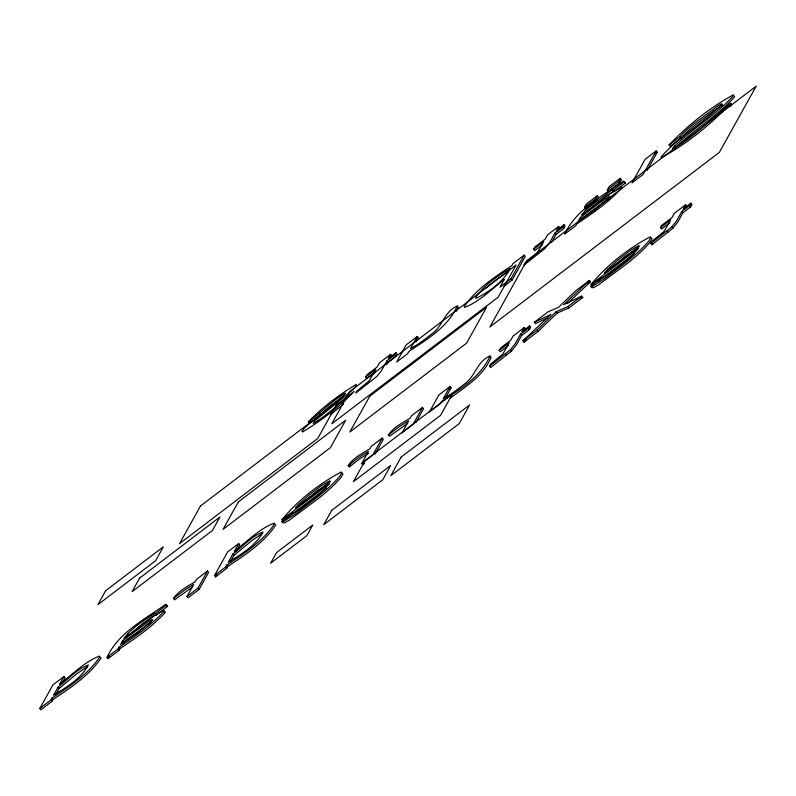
<?xml version="1.0" encoding="UTF-8"?>
<svg xmlns="http://www.w3.org/2000/svg" width="796" height="796" viewBox="0 0 796 796"><rect width="100%" height="100%" fill="white"/><g stroke="black" fill="none" stroke-linecap="round" stroke-linejoin="round"><path stroke-width="1.19" d="M734.579 96.147L734.38 97.082C716.649 116.853 692.908 130.245 674.162 148.951M100.475 657.446L101.002 658.083C89.212 675.625 70.546 687.853 53.073 699.385L51.949 701.405L40.875 709.833L39.8 708.48L52.914 684.908L63.988 676.481L65.063 677.834L62.347 682.719M39.8 708.48L50.874 700.052L51.999 698.032C69.481 686.51 88.147 674.272 99.928 656.73L99.401 656.103C84.237 662.003 72.376 674.501 59.64 684.301L63.988 676.481M58.118 687.038L53.621 695.127C66.526 687.247 81.192 678.59 88.356 664.998C76.665 669.247 67.869 679.525 58.118 687.038L59.193 688.381L55.819 694.45M164.105 611.935L165.2 611.806L165.011 612.751C152.006 626.81 136.066 637.964 120.146 648.501L119.181 650.232L108.107 658.66L107.032 657.317C118.455 632.631 144.564 619.487 165.648 604.353L167.568 606.393L156.364 614.92L155.916 614.522L153.479 615.855L142.653 623.676L126.375 637.576M108.107 658.66L109.221 656.66M107.032 657.317L118.106 648.889L119.072 647.158C134.992 636.611 150.941 625.467 163.936 611.408L164.125 610.452C149.379 617.169 137.34 629.288 123.947 638.392C131.967 627.775 143.897 620.512 154.842 613.179L156.364 614.92M122.713 640.621L120.604 644.402L138.016 632.591L152.693 619.875L152.046 619.457L148.126 621.795L122.713 640.621L123.778 641.964L122.723 643.865M173.498 598.502C178.483 590.891 187.448 586.433 195.159 581.777L196.473 579.418L207.547 570.991L208.622 572.344L199.129 589.398L188.055 597.826L186.98 596.473L193.697 584.403L184.433 590.144L173.498 598.502L174.573 599.846L191.906 587.408M186.98 596.473L198.055 588.045L207.547 570.991M275.177 524.494L275.695 525.131C263.914 542.673 245.248 554.902 227.775 566.434L226.651 568.453L215.577 576.881L214.502 575.528L227.616 551.956L238.691 543.529L239.765 544.882L236.502 550.742M215.577 576.881L216.771 574.732M214.502 575.528L225.576 567.1L226.701 565.08C244.183 553.558 262.849 541.32 274.63 523.778L274.103 523.151C258.939 529.051 247.078 541.549 234.342 551.349L238.691 543.529M232.82 554.086L228.323 562.175C241.228 554.295 255.894 545.638 263.058 532.046C251.367 536.295 242.571 546.573 232.82 554.086L233.895 555.429L230.522 561.498M326.4 488.038L283.157 520.952L282.082 519.599C298.062 500.137 319.106 483.769 341.255 471.988L341.892 472.516L339.663 476.515L333.464 483.142A34.099 3.224 -38.5 0 1 318.539 496.246L295.993 513.539L283.426 521.499L281.685 521.47L282.759 522.813L284.5 522.843L289.436 520.077L319.604 497.6A34.099 3.224 -38.5 0 0 334.539 484.485L340.728 477.869L342.967 473.869L342.33 473.341M374.966 372.19L366.608 378.558L365.533 377.204L366.847 374.846L377.065 367.065L379.433 362.817L390.567 354.339L391.642 355.693M386.766 364.449L387.97 362.299L395.702 356.409L397.015 354.051L395.94 352.708L394.627 355.066L386.896 360.946L381.503 370.647L376.856 376.438L355.902 393.015L357.175 390.727L369.055 381.015L375.752 369.424L365.533 377.204M390.567 354.339L388.209 358.588L395.94 352.708M416.049 341.912L418.308 337.852L417.233 336.499L410.447 348.698L417.502 344.509A22.666 2.139 -38.5 0 0 431.492 334.131C442.685 326.768 444.098 311.355 457.272 306.032L458.347 307.375L456.088 311.435M368.518 453.352L360.2 458.536L349.275 466.894L348.2 465.551C353.185 457.939 362.15 453.481 369.861 448.825L371.175 446.466L382.249 438.039L383.314 439.392L375.015 454.307M349.275 466.894L350.409 464.854M364.598 463.461L362.757 464.874L361.683 463.521L368.399 451.451L359.135 457.193L348.2 465.551M382.249 438.039L372.757 455.093L361.683 463.521M457.272 306.032C447.969 326.947 427.333 339.255 408.945 351.394L407.741 353.553L396.667 361.981L406.159 344.927L417.233 336.499M407.791 423.283L389.513 436.278L388.438 434.924C393.423 427.323 402.388 422.865 410.099 418.208L411.403 415.85L422.477 407.423L423.552 408.766L415.84 422.626M422.477 407.423L412.995 424.477L401.92 432.905L408.637 420.835L399.363 426.576L388.438 434.924M445.422 397.99L451.073 387.821L449.999 386.478L443.213 398.677L450.267 394.488A22.666 2.139 -38.5 0 0 464.257 384.11C475.451 376.747 476.874 361.324 490.038 356.011L491.112 357.354C483.55 375.802 465.889 386.438 450.606 397.871M524.176 255.108L513.102 263.536L511.987 265.556C494.515 277.028 475.938 289.296 464.148 306.768L464.685 307.385C479.809 301.515 491.659 289.067 504.346 279.267L499.968 287.147L511.042 278.719L524.176 255.108L525.251 256.461L512.117 280.063L503.808 286.381M542.126 244.979L534.683 250.641L533.618 249.287L534.932 246.929L545.151 239.158L547.519 234.91L558.653 226.422L559.727 227.775L557.956 230.959M551.857 241.924L556.046 234.382L563.787 228.492L565.09 226.144L564.026 224.79L562.712 227.149L554.981 233.029L549.578 242.73L544.942 248.531L523.987 265.098L525.26 262.819L537.141 253.098L543.837 241.506L533.618 249.287M558.653 226.422L556.295 230.681L564.026 224.79M490.038 356.011C480.734 376.916 460.098 389.234 441.71 401.373L440.516 403.532L429.442 411.96L438.924 394.906L449.999 386.478M524.076 331.046L525.26 328.917L524.186 327.574L521.828 331.823L529.559 325.932L530.633 327.285L529.32 329.644L521.589 335.524L516.186 345.225L511.539 351.016L490.595 367.593L489.52 366.25L490.794 363.961L502.674 354.25L509.37 342.658L499.152 350.439L500.226 351.782L508.584 345.414M499.152 350.439L500.465 348.081L510.684 340.3L513.052 336.051L524.186 327.574M584.602 207.298L586.443 203.975L597.259 195.756L598.333 197.1L596.483 200.423L585.667 208.651L584.602 207.298L595.408 199.07L597.259 195.756M580.433 217.368L578.324 221.159L595.736 209.338L610.413 196.622L609.766 196.204L605.846 198.542L598.642 203.637L580.433 217.368L581.498 218.721L609.865 198.134M529.559 325.932L528.245 328.29L520.514 334.181L515.112 343.872L510.475 349.673L489.52 366.25M607.338 189.995L609.189 186.672L620.193 178.294L621.268 179.647L619.417 182.971L608.413 191.348L607.338 189.995L618.343 181.617L620.193 178.294M656.183 150.902L643.059 174.473L631.984 182.901L645.108 159.329L656.183 150.902L657.257 152.245L647.118 170.463M592.602 285.038L592.194 285.764L591.12 284.421C607.099 264.949 628.143 248.581 650.292 236.81L650.929 237.337L648.7 241.337L642.501 247.954A34.099 3.224 -38.5 0 1 627.576 261.068L605.03 278.351L592.463 286.311L590.722 286.281L591.796 287.635L593.537 287.664L598.473 284.898L628.641 262.411A34.099 3.224 -38.5 0 0 643.576 249.307L649.765 242.68L652.004 238.681L651.367 238.153M685.416 208.263L686.6 206.144L685.525 204.791L683.157 209.04L690.888 203.159L691.963 204.502L690.649 206.861L682.918 212.741L677.525 222.442L672.879 228.243L651.924 244.81L650.849 243.467L652.123 241.178L664.013 231.467L670.71 219.875L660.481 227.656L661.556 228.999L669.924 222.641M660.481 227.656L661.794 225.298L672.013 217.517L674.381 213.268L685.525 204.791M651.924 244.81L652.77 243.287M690.888 203.159L689.575 205.517L681.844 211.398L676.451 221.089L671.804 226.89L650.849 243.467M730.718 106.196L731.842 104.694L730.768 103.351C710.549 124.524 686.719 144.106 661.028 157.807L661.257 156.772C679.008 136.564 703.216 123.191 722.091 104.206L721.624 103.709L718.35 105.54L695.167 122.773A20.537 1.94 -38.5 0 0 680.182 136.484L669.108 144.912L670.182 146.255L681.257 137.827A20.537 1.94 -38.5 0 1 696.231 124.126L713.514 110.962L722.698 105.052M669.108 144.912C687.784 125.37 709.893 107.5 733.504 94.804L733.305 95.739C715.365 115.858 691.008 129.181 672.322 148.514L672.928 149.011C694.45 136.743 711.495 118.445 730.768 103.351M308.331 421.89C322.29 407.303 338.897 394.975 356.12 384.478L356.668 385.184L354.32 388.11L349.752 392.348L317.136 418.855L314.082 421.552L313.166 423.442C328.36 414.875 340.111 401.711 354.021 391.503C339.006 407.313 321.176 420.746 302.52 431.979L301.943 431.183L304.43 428.109L309.336 423.572L342.3 396.786L344.827 394.517L345.305 393.115C331.733 401.075 320.967 412.726 308.331 421.89L309.395 423.243L318.569 416.258M585.498 210.263L581.667 215.139C595.06 206.035 607.099 193.916 621.845 187.199L621.656 188.154C608.661 202.214 592.712 213.358 576.792 223.905L575.826 225.636L564.752 234.064C576.175 209.378 602.283 196.234 623.367 181.1L625.288 183.14L614.084 191.667L613.636 191.269L606.781 195.657L586.572 211.617L585.498 210.263L610.134 191.249L612.562 189.926L614.084 191.667M522.952 340.797L536.773 330.27L556.086 311.724L567.906 306.579L581.667 296.112L582.732 297.455L568.971 307.933L557.16 313.067L537.847 331.614L524.017 342.141L522.952 340.797L551.021 314.311L534.275 322.34L535.35 323.693L547.628 317.803M301.216 504.306L316.629 491.271L329.494 482.764M611.039 268.371L625.666 256.093L638.531 247.586M567.279 303.614L590.453 281.754L589.388 280.401L563.538 304.788L581.667 296.112M524.017 342.141L526.654 339.663M485.888 288.261L496.117 279.764L508.236 271.496M59.193 688.381L76.923 673.695L87.401 666.69M233.895 555.429L251.626 540.743L262.103 533.738M347.265 396.677L335.504 406.239M343.613 404.079L330.837 414.388M619.427 181.04L621.268 179.647M655.407 153.658L657.257 152.245M416.467 339.255L418.308 337.852M613.01 190.324L624.213 181.796M534.275 322.34L548.165 311.773L558.553 307.296L575.627 290.878L589.388 280.401M449.233 389.234L451.073 387.821M528.693 328.758L530.633 327.285M587.508 283.993L590.453 281.754M155.29 613.567L166.493 605.04M282.082 519.599L329.265 483.699C319.375 495.341 306.928 504.724 294.052 512.823L293.346 512.594L281.685 521.47M591.12 284.421L638.302 248.511C628.412 260.153 615.965 269.546 603.089 277.645L602.383 277.406L590.722 286.281M123.778 641.964L151.16 621.975M598.085 281.277L634.452 253.596M343.036 396.537L329.325 406.786L320.41 414.865L319.335 413.512M580.602 298.48L582.732 297.455M624.442 182.453L625.288 183.14M166.722 605.696L167.568 606.393M680.182 136.484L681.257 137.827M674.64 145.797L675.714 147.141M689.575 205.517L690.649 206.861M681.844 211.398L682.918 212.741M671.804 226.89L672.879 228.243M666.799 231.278L667.874 232.621M618.343 181.617L619.417 182.971M595.408 199.07L596.483 200.423M562.712 227.149L563.787 228.492M554.981 233.029L556.046 234.382M567.906 306.579L568.971 307.933M556.086 311.724L557.16 313.067M511.042 278.719L512.117 280.063M536.773 330.27L537.847 331.614M528.245 328.29L529.32 329.644M520.514 334.181L521.589 335.524M510.475 349.673L511.539 351.016M505.46 354.051L506.535 355.404M394.627 355.066L395.702 356.409M386.896 360.946L387.97 362.299M226.701 565.08L227.775 566.434M225.576 567.1L226.651 568.453M198.055 588.045L199.129 589.398M127.778 633.517L128.852 634.86M119.072 647.158L120.146 648.501M118.106 648.889L119.181 650.232M51.999 698.032L53.073 699.385M50.874 700.052L51.949 701.405M476.336 296.351L475.769 298.46C489.232 292.003 503.171 281.824 510.385 268.431C497.629 275.675 485.232 284.59 476.336 296.351M105.649 590.732L97.918 604.632L155.628 560.712L163.359 546.812L105.649 590.732M139.589 578.135L132.056 591.667L212.403 530.514L219.935 516.992L139.589 578.135M200.493 505.987L179.528 543.658L317.753 438.457L338.718 400.796L200.493 505.987M238.342 501.908L223.079 529.33L330.44 447.621L345.713 420.198L238.342 501.908M349.693 391.612L331.783 423.79L498.197 297.147L516.107 264.969L349.693 391.612M276.52 552.643L270.61 563.25L306.848 535.668L312.748 525.071L276.52 552.643M369.782 396.179L349.832 432.009L466.595 343.156L486.535 307.316L369.782 396.179M331.673 510.405L323.733 524.663L382.786 479.729L390.717 465.461L331.673 510.405M365.135 460.516L353.334 481.719L440.566 415.333L452.367 394.129L365.135 460.516M401.174 457.053L390.786 475.7L459.232 423.611L469.62 404.965L401.174 457.053M526.713 260.819L489.868 327.007L719.365 152.354L756.2 86.167L526.713 260.819M298.56 504.455L295.207 508.236L330.459 481.401L329.435 480.943L321.684 485.441L309.087 495.032L298.56 504.455M607.597 269.267L604.244 273.048L639.496 246.223L638.472 245.765L630.721 250.252L618.124 259.844L607.597 269.267"/></g></svg>
